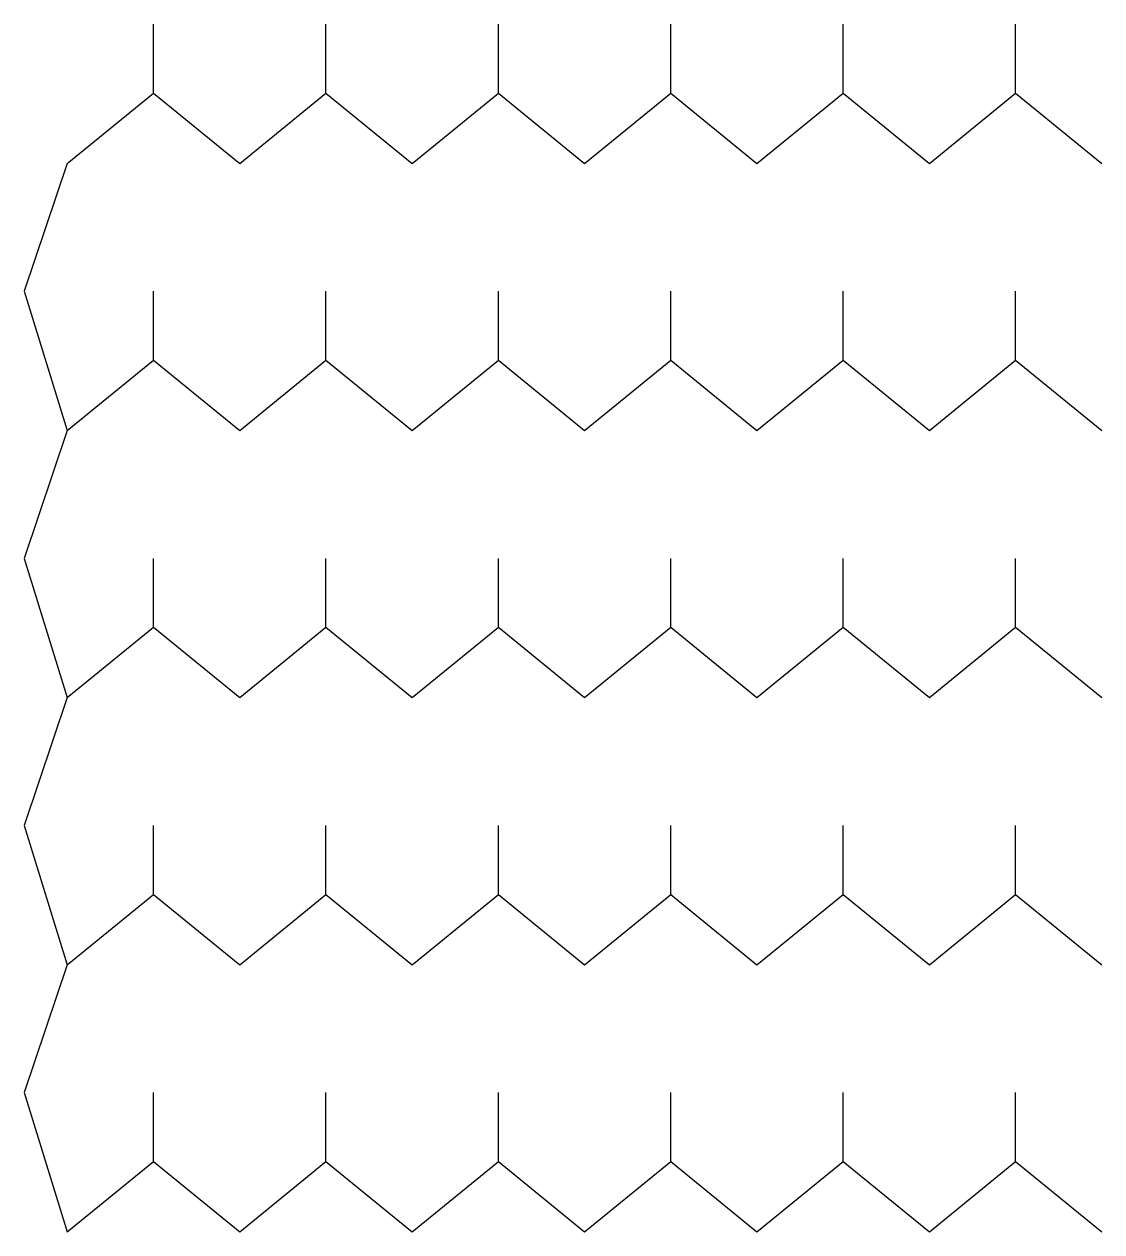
# Model space of a CAD drawing. Header units: millimetres. Extents: x -2.5 to 60, y -62 to 8.1.
import ezdxf

# ---------------------------------------------------------------- set-up
doc = ezdxf.new("R2010")
doc.units = ezdxf.units.MM
doc.layers.get('0').update_dxf_attribs({"linetype": 'CONTINUOUS'})

msp = doc.modelspace()

# ---------------------------------------------------------------- linework, layer by layer
for p, q in [((5, 4.078), (5, 8.078)), ((15, 4.078), (15, 8.078)), ((25, 4.078), (25, 8.078)), ((35, 4.078), (35, 8.078)), ((45, 4.078), (45, 8.078)), ((55, 4.078), (55, 8.078)), ((0, 0), (5, 4.078)), ((5, 4.078), (10, 0)), ((10, 0), (15, 4.078)), ((15, 4.078), (20, 0)), ((20, 0), (25, 4.078)), ((25, 4.078), (30, 0)), ((30, 0), (35, 4.078)), ((35, 4.078), (40, 0)), ((40, 0), (45, 4.078)), ((45, 4.078), (50, 0)), ((50, 0), (55, 4.078)), ((55, 4.078), (60, 0)), ((0, 0), (-2.5, -7.422)), ((-2.5, -7.422), (0, -15.5)), ((5, -11.422), (5, -7.422)), ((15, -11.422), (15, -7.422)), ((25, -11.422), (25, -7.422)), ((35, -11.422), (35, -7.422)), ((45, -11.422), (45, -7.422)), ((55, -11.422), (55, -7.422)), ((0, -15.5), (5, -11.422)), ((5, -11.422), (10, -15.5)), ((10, -15.5), (15, -11.422)), ((15, -11.422), (20, -15.5)), ((20, -15.5), (25, -11.422)), ((25, -11.422), (30, -15.5)), ((30, -15.5), (35, -11.422)), ((35, -11.422), (40, -15.5)), ((40, -15.5), (45, -11.422)), ((45, -11.422), (50, -15.5)), ((50, -15.5), (55, -11.422)), ((55, -11.422), (60, -15.5)), ((0, -15.5), (-2.5, -22.922)), ((-2.5, -22.922), (0, -31)), ((5, -26.922), (5, -22.922)), ((15, -26.922), (15, -22.922)), ((25, -26.922), (25, -22.922)), ((35, -26.922), (35, -22.922)), ((45, -26.922), (45, -22.922)), ((55, -26.922), (55, -22.922)), ((0, -31), (5, -26.922)), ((5, -26.922), (10, -31)), ((10, -31), (15, -26.922)), ((15, -26.922), (20, -31)), ((20, -31), (25, -26.922)), ((25, -26.922), (30, -31)), ((30, -31), (35, -26.922)), ((35, -26.922), (40, -31)), ((40, -31), (45, -26.922)), ((45, -26.922), (50, -31)), ((50, -31), (55, -26.922)), ((55, -26.922), (60, -31)), ((0, -31), (-2.5, -38.422)), ((-2.5, -38.422), (0, -46.5)), ((5, -42.422), (5, -38.422)), ((15, -42.422), (15, -38.422)), ((25, -42.422), (25, -38.422)), ((35, -42.422), (35, -38.422)), ((45, -42.422), (45, -38.422)), ((55, -42.422), (55, -38.422)), ((0, -46.5), (5, -42.422)), ((5, -42.422), (10, -46.5)), ((10, -46.5), (15, -42.422)), ((15, -42.422), (20, -46.5)), ((20, -46.5), (25, -42.422)), ((25, -42.422), (30, -46.5)), ((30, -46.5), (35, -42.422)), ((35, -42.422), (40, -46.5)), ((40, -46.5), (45, -42.422)), ((45, -42.422), (50, -46.5)), ((50, -46.5), (55, -42.422)), ((55, -42.422), (60, -46.5)), ((0, -46.5), (-2.5, -53.922)), ((-2.5, -53.922), (0, -62)), ((5, -57.922), (5, -53.922)), ((15, -57.922), (15, -53.922)), ((25, -57.922), (25, -53.922)), ((35, -57.922), (35, -53.922)), ((45, -57.922), (45, -53.922)), ((55, -57.922), (55, -53.922)), ((0, -62), (5, -57.922)), ((5, -57.922), (10, -62)), ((10, -62), (15, -57.922)), ((15, -57.922), (20, -62)), ((20, -62), (25, -57.922)), ((25, -57.922), (30, -62)), ((30, -62), (35, -57.922)), ((35, -57.922), (40, -62)), ((40, -62), (45, -57.922)), ((45, -57.922), (50, -62)), ((50, -62), (55, -57.922)), ((55, -57.922), (60, -62))]:
    msp.add_line(p, q)

doc.saveas('drawing.dxf')
